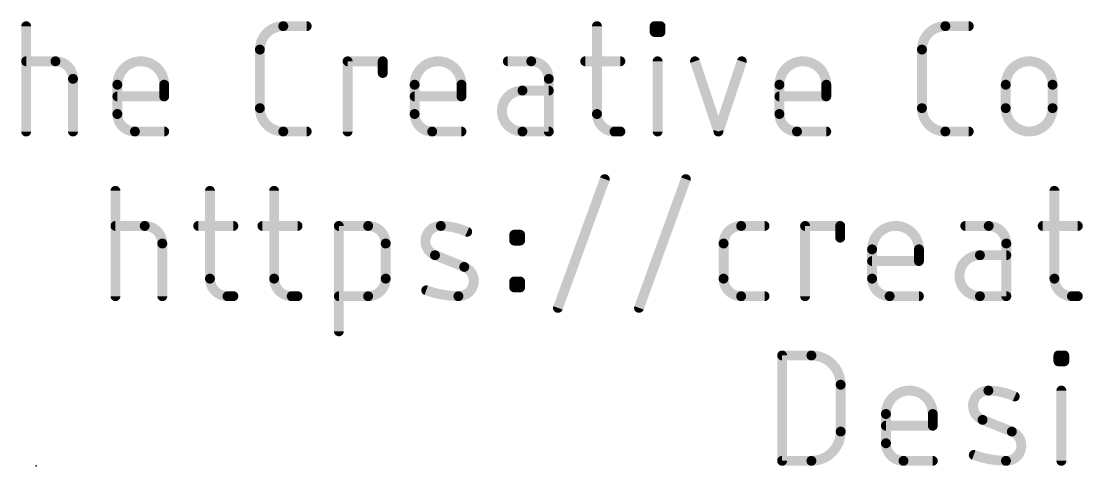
# Model space of a CAD drawing. Extents: x -22.2 to 64.4, y -24.7 to 14.1.
# Drawn here: x -2.14 to 14.24, y -24.13 to -17.27 of the extents above; entities that cross this region are included whole.
import ezdxf

# ---------------------------------------------------------------- set-up
doc = ezdxf.new("R2010")
doc.units = 0
doc.layers.add('23', color=53, linetype='CONTINUOUS')
doc.layers.add('51', color=253, linetype='CONTINUOUS')

msp = doc.modelspace()

# ---------------------------------------------------------------- linework, layer by layer
at = {"layer": '23'}
msp.add_point((-1.905, -24.13), dxfattribs=at)
at = {"layer": '51', "const_width": 0.1524}
for points in [[(-2.0597, -18.9738), (-2.0597, -17.3482)], [(1.9067, -17.3482), (2.2679, -17.3482)], [(6.7447, -17.3482), (6.7447, -18.7029)], [(7.6351, -17.4385), (7.6351, -17.3482)], [(7.6351, -17.3482), (7.7254, -17.3482)], [(7.7254, -17.3482), (7.7254, -17.4385)], [(12.1191, -17.3482), (12.4803, -17.3482)], [(7.7254, -17.4385), (7.6351, -17.4385)], [(1.5454, -18.6126), (1.5454, -17.7094)], [(11.7578, -18.6126), (11.7578, -17.7094)], [(-2.0597, -17.8901), (-1.6081, -17.8901)], [(2.8987, -18.9738), (2.8987, -17.8901)], [(2.8987, -17.8901), (3.4405, -17.8901)], [(3.4405, -17.8901), (3.4405, -18.0707)], [(5.7312, -17.8901), (5.37, -17.8901)], [(6.5641, -17.8901), (7.1059, -17.8901)], [(7.6803, -18.9738), (7.6803, -17.8901)], [(8.2569, -17.8901), (8.6181, -18.9738)], [(8.6181, -18.9738), (8.9794, -17.8901)], [(-1.3372, -18.161), (-1.3372, -18.9738)], [(-0.6529, -18.7029), (-0.6529, -18.2513)], [(0.0696, -18.2513), (0.0696, -18.4319)], [(3.9323, -18.7029), (3.9323, -18.2513)], [(4.6548, -18.2513), (4.6548, -18.4319)], [(6.0021, -18.9738), (6.0021, -18.161)], [(9.5595, -18.7029), (9.5595, -18.2513)], [(10.282, -18.2513), (10.282, -18.4319)], [(13.0505, -18.6126), (13.0505, -18.2513)], [(13.773, -18.2513), (13.773, -18.6126)], [(6.0021, -18.3416), (5.5957, -18.3416)], [(0.0696, -18.4319), (-0.6529, -18.4319)], [(4.6548, -18.4319), (3.9323, -18.4319)], [(10.282, -18.4319), (9.5595, -18.4319)], [(0.0696, -18.9738), (-0.382, -18.9738)], [(2.2679, -18.9738), (1.9067, -18.9738)], [(4.6548, -18.9738), (4.2032, -18.9738)], [(5.5957, -18.9738), (6.0021, -18.9738)], [(7.0156, -18.9738), (7.1059, -18.9738)], [(10.282, -18.9738), (9.8304, -18.9738)], [(12.4803, -18.9738), (12.1191, -18.9738)], [(6.1431, -21.6944), (6.8656, -19.7076)], [(7.3936, -21.6944), (8.1161, -19.7076)], [(-0.6825, -21.5138), (-0.6825, -19.8882)], [(0.7752, -19.8882), (0.7752, -21.2429)], [(1.7652, -19.8882), (1.7652, -21.2429)], [(13.8012, -19.8882), (13.8012, -21.2429)], [(-0.6825, -20.4301), (-0.231, -20.4301)], [(0.5946, -20.4301), (1.1364, -20.4301)], [(1.5845, -20.4301), (2.1264, -20.4301)], [(2.7637, -22.0557), (2.7637, -20.4301)], [(2.7637, -20.4301), (3.2152, -20.4301)], [(8.9689, -20.4301), (9.3301, -20.4301)], [(9.9552, -21.5138), (9.9552, -20.4301)], [(9.9552, -20.4301), (10.4971, -20.4301)], [(10.4971, -20.4301), (10.4971, -20.6107)], [(12.7877, -20.4301), (12.4265, -20.4301)], [(13.6206, -20.4301), (14.1624, -20.4301)], [(0.04, -20.701), (0.04, -21.5138)], [(3.4862, -20.701), (3.4862, -21.2429)], [(5.4692, -20.6558), (5.4692, -20.5655)], [(5.4692, -20.5655), (5.5595, -20.5655)], [(5.5595, -20.6558), (5.4692, -20.6558)], [(5.5595, -20.5655), (5.5595, -20.6558)], [(8.698, -21.2429), (8.698, -20.701)], [(13.0587, -21.5138), (13.0587, -20.701)], [(10.9888, -21.2429), (10.9888, -20.7913)], [(11.7113, -20.7913), (11.7113, -20.9719)], [(4.6981, -21.0622), (4.2465, -20.8816)], [(11.7113, -20.9719), (10.9888, -20.9719)], [(13.0587, -20.8816), (12.6523, -20.8816)], [(5.4692, -21.3783), (5.4692, -21.288)], [(5.4692, -21.288), (5.5595, -21.288)], [(5.5595, -21.288), (5.5595, -21.3783)], [(1.0461, -21.5138), (1.1364, -21.5138)], [(2.0361, -21.5138), (2.1264, -21.5138)], [(3.2152, -21.5138), (2.7637, -21.5138)], [(5.5595, -21.3783), (5.4692, -21.3783)], [(9.3301, -21.5138), (8.9689, -21.5138)], [(11.7113, -21.5138), (11.2597, -21.5138)], [(12.6523, -21.5138), (13.0587, -21.5138)], [(14.0721, -21.5138), (14.1624, -21.5138)], [(9.6012, -24.0538), (9.6012, -22.4282)], [(9.6012, -22.4282), (10.0528, -22.4282)], [(13.8633, -22.5185), (13.8633, -22.4282)], [(13.8633, -22.4282), (13.9536, -22.4282)], [(13.9536, -22.4282), (13.9536, -22.5185)], [(13.9536, -22.5185), (13.8633, -22.5185)], [(10.5043, -22.8798), (10.5043, -23.6022)], [(13.9085, -24.0538), (13.9085, -22.9701)], [(11.2025, -23.7829), (11.2025, -23.3313)], [(11.925, -23.3313), (11.925, -23.5119)], [(13.1443, -23.6022), (12.6927, -23.4216)], [(11.925, -23.5119), (11.2025, -23.5119)], [(10.0528, -24.0538), (9.6012, -24.0538)], [(11.925, -24.0538), (11.4735, -24.0538)]]:
    msp.add_lwpolyline(points, dxfattribs=at)
at = {"layer": '51'}
for points, const_width in [([(-2.0216, -17.3482, 1), (-2.0978, -17.3482)], 0.0762), ([(1.9067, -17.3482, 0.4142), (1.5454, -17.7094)], 0.1524), ([(1.9067, -17.3101, 1), (1.9067, -17.3863)], 0.0762), ([(1.9067, -17.3863, 1), (1.9067, -17.3101)], 0.0762), ([(2.2679, -17.3863, 1), (2.2679, -17.3101)], 0.0762), ([(6.7828, -17.3482, 1), (6.7066, -17.3482)], 0.0762), ([(7.6732, -17.3482, 1), (7.597, -17.3482)], 0.0762), ([(7.6351, -17.3101, 1), (7.6351, -17.3863)], 0.0762), ([(7.7635, -17.3482, 1), (7.6873, -17.3482)], 0.0762), ([(7.7254, -17.3863, 1), (7.7254, -17.3101)], 0.0762), ([(12.1191, -17.3482, 0.4142), (11.7578, -17.7094)], 0.1524), ([(12.1191, -17.3101, 1), (12.1191, -17.3863)], 0.0762), ([(12.1191, -17.3863, 1), (12.1191, -17.3101)], 0.0762), ([(12.4803, -17.3863, 1), (12.4803, -17.3101)], 0.0762), ([(7.6351, -17.4004, 1), (7.6351, -17.4766)], 0.0762), ([(7.597, -17.4385, 1), (7.6732, -17.4385)], 0.0762), ([(7.6873, -17.4385, 1), (7.7635, -17.4385)], 0.0762), ([(7.7254, -17.4766, 1), (7.7254, -17.4004)], 0.0762), ([(1.5835, -17.7094, 1), (1.5073, -17.7094)], 0.0762), ([(1.5073, -17.7094, 1), (1.5835, -17.7094)], 0.0762), ([(11.7959, -17.7094, 1), (11.7197, -17.7094)], 0.0762), ([(11.7197, -17.7094, 1), (11.7959, -17.7094)], 0.0762), ([(-2.0597, -17.852, 1), (-2.0597, -17.9282)], 0.0762), ([(-1.3372, -18.161, 0.4142), (-1.6081, -17.8901)], 0.1524), ([(-1.6081, -17.852, 1), (-1.6081, -17.9282)], 0.0762), ([(-1.6081, -17.9282, 1), (-1.6081, -17.852)], 0.0762), ([(0.0696, -18.2513, 1), (-0.6529, -18.2513)], 0.1524), ([(2.9368, -17.8901, 1), (2.8606, -17.8901)], 0.0762), ([(2.8987, -17.852, 1), (2.8987, -17.9282)], 0.0762), ([(3.4786, -17.8901, 1), (3.4024, -17.8901)], 0.0762), ([(3.4405, -17.9282, 1), (3.4405, -17.852)], 0.0762), ([(4.6548, -18.2513, 1), (3.9323, -18.2513)], 0.1524), ([(5.37, -17.852, 1), (5.37, -17.9282)], 0.0762), ([(6.0021, -18.161, 0.4142), (5.7312, -17.8901)], 0.1524), ([(5.7312, -17.852, 1), (5.7312, -17.9282)], 0.0762), ([(5.7312, -17.9282, 1), (5.7312, -17.852)], 0.0762), ([(6.5641, -17.852, 1), (6.5641, -17.9282)], 0.0762), ([(7.1059, -17.9282, 1), (7.1059, -17.852)], 0.0762), ([(7.7184, -17.8901, 1), (7.6422, -17.8901)], 0.0762), ([(8.293, -17.878, 1), (8.2208, -17.9021)], 0.0762), ([(9.0155, -17.9021, 1), (8.9432, -17.878)], 0.0762), ([(10.282, -18.2513, 1), (9.5595, -18.2513)], 0.1524), ([(13.773, -18.2513, 1), (13.0505, -18.2513)], 0.1524), ([(-1.2991, -18.161, 1), (-1.3753, -18.161)], 0.0762), ([(-1.3753, -18.161, 1), (-1.2991, -18.161)], 0.0762), ([(-0.6148, -18.2513, 1), (-0.691, -18.2513)], 0.0762), ([(0.1077, -18.2513, 1), (0.0315, -18.2513)], 0.0762), ([(3.4024, -18.0707, 1), (3.4786, -18.0707)], 0.0762), ([(3.9704, -18.2513, 1), (3.8942, -18.2513)], 0.0762), ([(4.6929, -18.2513, 1), (4.6167, -18.2513)], 0.0762), ([(6.0402, -18.161, 1), (5.964, -18.161)], 0.0762), ([(5.964, -18.161, 1), (6.0402, -18.161)], 0.0762), ([(9.5976, -18.2513, 1), (9.5214, -18.2513)], 0.0762), ([(10.3201, -18.2513, 1), (10.2439, -18.2513)], 0.0762), ([(13.0886, -18.2513, 1), (13.0124, -18.2513)], 0.0762), ([(13.8111, -18.2513, 1), (13.7349, -18.2513)], 0.0762), ([(-0.691, -18.2513, 1), (-0.6148, -18.2513)], 0.0762), ([(0.0315, -18.2513, 1), (0.1077, -18.2513)], 0.0762), ([(3.8942, -18.2513, 1), (3.9704, -18.2513)], 0.0762), ([(4.6167, -18.2513, 1), (4.6929, -18.2513)], 0.0762), ([(5.5957, -18.3416, 1), (5.5957, -18.9738)], 0.1524), ([(5.5957, -18.3035, 1), (5.5957, -18.3797)], 0.0762), ([(5.5957, -18.3797, 1), (5.5957, -18.3035)], 0.0762), ([(6.0021, -18.3797, 1), (6.0021, -18.3035)], 0.0762), ([(9.5214, -18.2513, 1), (9.5976, -18.2513)], 0.0762), ([(10.2439, -18.2513, 1), (10.3201, -18.2513)], 0.0762), ([(13.0124, -18.2513, 1), (13.0886, -18.2513)], 0.0762), ([(13.7349, -18.2513, 1), (13.8111, -18.2513)], 0.0762), ([(-0.6529, -18.3938, 1), (-0.6529, -18.47)], 0.0762), ([(0.0315, -18.4319, 1), (0.1077, -18.4319)], 0.0762), ([(0.0696, -18.47, 1), (0.0696, -18.3938)], 0.0762), ([(3.9323, -18.3938, 1), (3.9323, -18.47)], 0.0762), ([(4.6167, -18.4319, 1), (4.6929, -18.4319)], 0.0762), ([(4.6548, -18.47, 1), (4.6548, -18.3938)], 0.0762), ([(9.5595, -18.3938, 1), (9.5595, -18.47)], 0.0762), ([(10.2439, -18.4319, 1), (10.3201, -18.4319)], 0.0762), ([(10.282, -18.47, 1), (10.282, -18.3938)], 0.0762), ([(-0.6529, -18.7029, 0.4142), (-0.382, -18.9738)], 0.1524), ([(-0.6148, -18.7029, 1), (-0.691, -18.7029)], 0.0762), ([(-0.691, -18.7029, 1), (-0.6148, -18.7029)], 0.0762), ([(1.5454, -18.6126, 0.4142), (1.9067, -18.9738)], 0.1524), ([(1.5835, -18.6126, 1), (1.5073, -18.6126)], 0.0762), ([(1.5073, -18.6126, 1), (1.5835, -18.6126)], 0.0762), ([(3.9323, -18.7029, 0.4142), (4.2032, -18.9738)], 0.1524), ([(3.9704, -18.7029, 1), (3.8942, -18.7029)], 0.0762), ([(3.8942, -18.7029, 1), (3.9704, -18.7029)], 0.0762), ([(6.7447, -18.7029, 0.4142), (7.0156, -18.9738)], 0.1524), ([(6.7828, -18.7029, 1), (6.7066, -18.7029)], 0.0762), ([(6.7066, -18.7029, 1), (6.7828, -18.7029)], 0.0762), ([(9.5595, -18.7029, 0.4142), (9.8304, -18.9738)], 0.1524), ([(9.5976, -18.7029, 1), (9.5214, -18.7029)], 0.0762), ([(9.5214, -18.7029, 1), (9.5976, -18.7029)], 0.0762), ([(11.7578, -18.6126, 0.4142), (12.1191, -18.9738)], 0.1524), ([(11.7959, -18.6126, 1), (11.7197, -18.6126)], 0.0762), ([(11.7197, -18.6126, 1), (11.7959, -18.6126)], 0.0762), ([(13.0505, -18.6126, 1), (13.773, -18.6126)], 0.1524), ([(13.0886, -18.6126, 1), (13.0124, -18.6126)], 0.0762), ([(13.0124, -18.6126, 1), (13.0886, -18.6126)], 0.0762), ([(13.8111, -18.6126, 1), (13.7349, -18.6126)], 0.0762), ([(13.7349, -18.6126, 1), (13.8111, -18.6126)], 0.0762), ([(-2.0978, -18.9738, 1), (-2.0216, -18.9738)], 0.0762), ([(-1.3753, -18.9738, 1), (-1.2991, -18.9738)], 0.0762), ([(-0.382, -18.9357, 1), (-0.382, -19.0119)], 0.0762), ([(-0.382, -19.0119, 1), (-0.382, -18.9357)], 0.0762), ([(0.0696, -19.0119, 1), (0.0696, -18.9357)], 0.0762), ([(1.9067, -18.9357, 1), (1.9067, -19.0119)], 0.0762), ([(1.9067, -19.0119, 1), (1.9067, -18.9357)], 0.0762), ([(2.2679, -19.0119, 1), (2.2679, -18.9357)], 0.0762), ([(2.8606, -18.9738, 1), (2.9368, -18.9738)], 0.0762), ([(4.2032, -18.9357, 1), (4.2032, -19.0119)], 0.0762), ([(4.2032, -19.0119, 1), (4.2032, -18.9357)], 0.0762), ([(4.6548, -19.0119, 1), (4.6548, -18.9357)], 0.0762), ([(5.5957, -18.9357, 1), (5.5957, -19.0119)], 0.0762), ([(5.5957, -19.0119, 1), (5.5957, -18.9357)], 0.0762), ([(5.964, -18.9738, 1), (6.0402, -18.9738)], 0.0762), ([(6.0021, -19.0119, 1), (6.0021, -18.9357)], 0.0762), ([(7.0156, -18.9357, 1), (7.0156, -19.0119)], 0.0762), ([(7.0156, -19.0119, 1), (7.0156, -18.9357)], 0.0762), ([(7.1059, -19.0119, 1), (7.1059, -18.9357)], 0.0762), ([(7.6422, -18.9738, 1), (7.7184, -18.9738)], 0.0762), ([(8.582, -18.9618, 1), (8.6543, -18.9858)], 0.0762), ([(8.582, -18.9858, 1), (8.6543, -18.9618)], 0.0762), ([(9.8304, -18.9357, 1), (9.8304, -19.0119)], 0.0762), ([(9.8304, -19.0119, 1), (9.8304, -18.9357)], 0.0762), ([(10.282, -19.0119, 1), (10.282, -18.9357)], 0.0762), ([(12.1191, -18.9357, 1), (12.1191, -19.0119)], 0.0762), ([(12.1191, -19.0119, 1), (12.1191, -18.9357)], 0.0762), ([(12.4803, -19.0119, 1), (12.4803, -18.9357)], 0.0762), ([(6.9014, -19.7206, 1), (6.8298, -19.6946)], 0.0762), ([(8.1519, -19.7206, 1), (8.0803, -19.6946)], 0.0762), ([(-0.6444, -19.8882, 1), (-0.7206, -19.8882)], 0.0762), ([(0.8133, -19.8882, 1), (0.7371, -19.8882)], 0.0762), ([(1.8033, -19.8882, 1), (1.7271, -19.8882)], 0.0762), ([(13.8393, -19.8882, 1), (13.7631, -19.8882)], 0.0762), ([(-0.6825, -20.392, 1), (-0.6825, -20.4682)], 0.0762), ([(0.04, -20.701, 0.4142), (-0.231, -20.4301)], 0.1524), ([(-0.231, -20.392, 1), (-0.231, -20.4682)], 0.0762), ([(-0.231, -20.4682, 1), (-0.231, -20.392)], 0.0762), ([(0.5946, -20.392, 1), (0.5946, -20.4682)], 0.0762), ([(1.1364, -20.4682, 1), (1.1364, -20.392)], 0.0762), ([(1.5845, -20.392, 1), (1.5845, -20.4682)], 0.0762), ([(2.1264, -20.4682, 1), (2.1264, -20.392)], 0.0762), ([(2.8018, -20.4301, 1), (2.7256, -20.4301)], 0.0762), ([(2.7637, -20.392, 1), (2.7637, -20.4682)], 0.0762), ([(3.4862, -20.701, 0.4142), (3.2152, -20.4301)], 0.1524), ([(3.2152, -20.392, 1), (3.2152, -20.4682)], 0.0762), ([(3.2152, -20.4682, 1), (3.2152, -20.392)], 0.0762), ([(4.3368, -20.4301, 0.8318), (4.2465, -20.8816)], 0.1524), ([(4.7432, -20.5204, 0.1026), (4.3368, -20.4301)], 0.1524), ([(4.3374, -20.392, 1), (4.3363, -20.4682)], 0.0762), ([(4.3363, -20.4682, 1), (4.3374, -20.392)], 0.0762), ([(4.7276, -20.5551, 1), (4.7589, -20.4856)], 0.0762), ([(8.9689, -20.4301, 0.4142), (8.698, -20.701)], 0.1524), ([(8.9689, -20.392, 1), (8.9689, -20.4682)], 0.0762), ([(8.9689, -20.4682, 1), (8.9689, -20.392)], 0.0762), ([(9.3301, -20.4682, 1), (9.3301, -20.392)], 0.0762), ([(9.9933, -20.4301, 1), (9.9171, -20.4301)], 0.0762), ([(9.9552, -20.392, 1), (9.9552, -20.4682)], 0.0762), ([(10.5352, -20.4301, 1), (10.459, -20.4301)], 0.0762), ([(10.4971, -20.4682, 1), (10.4971, -20.392)], 0.0762), ([(11.7113, -20.7913, 1), (10.9888, -20.7913)], 0.1524), ([(12.4265, -20.392, 1), (12.4265, -20.4682)], 0.0762), ([(13.0587, -20.701, 0.4142), (12.7877, -20.4301)], 0.1524), ([(12.7877, -20.392, 1), (12.7877, -20.4682)], 0.0762), ([(12.7877, -20.4682, 1), (12.7877, -20.392)], 0.0762), ([(13.6206, -20.392, 1), (13.6206, -20.4682)], 0.0762), ([(14.1624, -20.4682, 1), (14.1624, -20.392)], 0.0762), ([(0.0781, -20.701, 1), (0.0019, -20.701)], 0.0762), ([(3.5243, -20.701, 1), (3.4481, -20.701)], 0.0762), ([(5.5073, -20.5655, 1), (5.4311, -20.5655)], 0.0762), ([(5.4692, -20.5274, 1), (5.4692, -20.6036)], 0.0762), ([(5.4692, -20.6177, 1), (5.4692, -20.6939)], 0.0762), ([(5.4311, -20.6558, 1), (5.5073, -20.6558)], 0.0762), ([(5.5976, -20.5655, 1), (5.5214, -20.5655)], 0.0762), ([(5.5214, -20.6558, 1), (5.5976, -20.6558)], 0.0762), ([(5.5595, -20.6036, 1), (5.5595, -20.5274)], 0.0762), ([(5.5595, -20.6939, 1), (5.5595, -20.6177)], 0.0762), ([(8.7361, -20.701, 1), (8.6599, -20.701)], 0.0762), ([(10.459, -20.6107, 1), (10.5352, -20.6107)], 0.0762), ([(13.0968, -20.701, 1), (13.0206, -20.701)], 0.0762), ([(0.0019, -20.701, 1), (0.0781, -20.701)], 0.0762), ([(3.4481, -20.701, 1), (3.5243, -20.701)], 0.0762), ([(8.6599, -20.701, 1), (8.7361, -20.701)], 0.0762), ([(11.0269, -20.7913, 1), (10.9507, -20.7913)], 0.0762), ([(10.9507, -20.7913, 1), (11.0269, -20.7913)], 0.0762), ([(11.7494, -20.7913, 1), (11.6732, -20.7913)], 0.0762), ([(11.6732, -20.7913, 1), (11.7494, -20.7913)], 0.0762), ([(13.0206, -20.701, 1), (13.0968, -20.701)], 0.0762), ([(4.2607, -20.8463, 1), (4.2324, -20.917)], 0.0762), ([(4.2324, -20.917, 1), (4.2607, -20.8462)], 0.0762), ([(10.9888, -20.9338, 1), (10.9888, -21.01)], 0.0762), ([(11.6732, -20.9719, 1), (11.7494, -20.9719)], 0.0762), ([(11.7113, -21.01, 1), (11.7113, -20.9338)], 0.0762), ([(12.6523, -20.8816, 1), (12.6523, -21.5138)], 0.1524), ([(12.6523, -20.8435, 1), (12.6523, -20.9197)], 0.0762), ([(12.6523, -20.9197, 1), (12.6523, -20.8435)], 0.0762), ([(13.0587, -20.9197, 1), (13.0587, -20.8435)], 0.0762), ([(4.6078, -21.5138, 0.8318), (4.6981, -21.0622)], 0.1524), ([(4.7122, -21.0269, 1), (4.6839, -21.0976)], 0.0762), ([(4.6839, -21.0976, 1), (4.7122, -21.0269)], 0.0762), ([(0.7752, -21.2429, 0.4142), (1.0461, -21.5138)], 0.1524), ([(0.8133, -21.2429, 1), (0.7371, -21.2429)], 0.0762), ([(0.7371, -21.2429, 1), (0.8133, -21.2429)], 0.0762), ([(1.7652, -21.2429, 0.4142), (2.0361, -21.5138)], 0.1524), ([(1.8033, -21.2429, 1), (1.7271, -21.2429)], 0.0762), ([(1.7271, -21.2429, 1), (1.8033, -21.2429)], 0.0762), ([(3.2152, -21.5138, 0.4142), (3.4862, -21.2429)], 0.1524), ([(3.5243, -21.2429, 1), (3.4481, -21.2429)], 0.0762), ([(3.4481, -21.2429, 1), (3.5243, -21.2429)], 0.0762), ([(5.5073, -21.288, 1), (5.4311, -21.288)], 0.0762), ([(5.4692, -21.2499, 1), (5.4692, -21.3261)], 0.0762), ([(5.5976, -21.288, 1), (5.5214, -21.288)], 0.0762), ([(5.5595, -21.3261, 1), (5.5595, -21.2499)], 0.0762), ([(8.698, -21.2429, 0.4142), (8.9689, -21.5138)], 0.1524), ([(8.7361, -21.2429, 1), (8.6599, -21.2429)], 0.0762), ([(8.6599, -21.2429, 1), (8.7361, -21.2429)], 0.0762), ([(10.9888, -21.2429, 0.4142), (11.2597, -21.5138)], 0.1524), ([(11.0269, -21.2429, 1), (10.9507, -21.2429)], 0.0762), ([(10.9507, -21.2429, 1), (11.0269, -21.2429)], 0.0762), ([(13.8012, -21.2429, 0.4142), (14.0721, -21.5138)], 0.1524), ([(13.8393, -21.2429, 1), (13.7631, -21.2429)], 0.0762), ([(13.7631, -21.2429, 1), (13.8393, -21.2429)], 0.0762), ([(1.0461, -21.4757, 1), (1.0461, -21.5519)], 0.0762), ([(1.0461, -21.5519, 1), (1.0461, -21.4757)], 0.0762), ([(1.1364, -21.5519, 1), (1.1364, -21.4757)], 0.0762), ([(2.0361, -21.4757, 1), (2.0361, -21.5519)], 0.0762), ([(2.0361, -21.5519, 1), (2.0361, -21.4757)], 0.0762), ([(2.1264, -21.5519, 1), (2.1264, -21.4757)], 0.0762), ([(2.7637, -21.4757, 1), (2.7637, -21.5519)], 0.0762), ([(3.2152, -21.4757, 1), (3.2152, -21.5519)], 0.0762), ([(3.2152, -21.5519, 1), (3.2152, -21.4757)], 0.0762), ([(4.124, -21.3876, 1), (4.0982, -21.4593)], 0.0762), ([(4.1111, -21.4235, 0.083), (4.6078, -21.5138)], 0.1524), ([(4.6083, -21.4757, 1), (4.6072, -21.5519)], 0.0762), ([(4.6072, -21.5519, 1), (4.6083, -21.4757)], 0.0762), ([(5.4692, -21.3402, 1), (5.4692, -21.4164)], 0.0762), ([(5.4311, -21.3783, 1), (5.5073, -21.3783)], 0.0762), ([(5.5214, -21.3783, 1), (5.5976, -21.3783)], 0.0762), ([(5.5595, -21.4164, 1), (5.5595, -21.3402)], 0.0762), ([(8.9689, -21.4757, 1), (8.9689, -21.5519)], 0.0762), ([(8.9689, -21.5519, 1), (8.9689, -21.4757)], 0.0762), ([(9.3301, -21.5519, 1), (9.3301, -21.4757)], 0.0762), ([(11.2597, -21.4757, 1), (11.2597, -21.5519)], 0.0762), ([(11.2597, -21.5519, 1), (11.2597, -21.4757)], 0.0762), ([(11.7113, -21.5519, 1), (11.7113, -21.4757)], 0.0762), ([(12.6523, -21.4757, 1), (12.6523, -21.5519)], 0.0762), ([(12.6523, -21.5519, 1), (12.6523, -21.4757)], 0.0762), ([(13.0587, -21.5519, 1), (13.0587, -21.4757)], 0.0762), ([(14.0721, -21.4757, 1), (14.0721, -21.5519)], 0.0762), ([(14.0721, -21.5519, 1), (14.0721, -21.4757)], 0.0762), ([(14.1624, -21.5519, 1), (14.1624, -21.4757)], 0.0762), ([(-0.7206, -21.5138, 1), (-0.6444, -21.5138)], 0.0762), ([(0.0019, -21.5138, 1), (0.0781, -21.5138)], 0.0762), ([(9.9171, -21.5138, 1), (9.9933, -21.5138)], 0.0762), ([(13.0206, -21.5138, 1), (13.0968, -21.5138)], 0.0762), ([(6.1073, -21.6814, 1), (6.1789, -21.7074)], 0.0762), ([(7.3578, -21.6814, 1), (7.4294, -21.7074)], 0.0762), ([(2.7256, -22.0557, 1), (2.8018, -22.0557)], 0.0762), ([(9.6393, -22.4282, 1), (9.5631, -22.4282)], 0.0762), ([(9.6012, -22.3901, 1), (9.6012, -22.4663)], 0.0762), ([(10.5043, -22.8798, 0.4142), (10.0528, -22.4282)], 0.1524), ([(10.0528, -22.3901, 1), (10.0528, -22.4663)], 0.0762), ([(10.0528, -22.4663, 1), (10.0528, -22.3901)], 0.0762), ([(13.9014, -22.4282, 1), (13.8252, -22.4282)], 0.0762), ([(13.8633, -22.3901, 1), (13.8633, -22.4663)], 0.0762), ([(13.9917, -22.4282, 1), (13.9155, -22.4282)], 0.0762), ([(13.9536, -22.4663, 1), (13.9536, -22.3901)], 0.0762), ([(13.8633, -22.4804, 1), (13.8633, -22.5566)], 0.0762), ([(13.8252, -22.5185, 1), (13.9014, -22.5185)], 0.0762), ([(13.9155, -22.5185, 1), (13.9917, -22.5185)], 0.0762), ([(13.9536, -22.5566, 1), (13.9536, -22.4804)], 0.0762), ([(10.5424, -22.8798, 1), (10.4662, -22.8798)], 0.0762), ([(10.4662, -22.8798, 1), (10.5424, -22.8798)], 0.0762), ([(11.925, -23.3313, 1), (11.2025, -23.3313)], 0.1524), ([(12.783, -22.9701, 0.8318), (12.6927, -23.4216)], 0.1524), ([(13.1894, -23.0604, 0.1026), (12.783, -22.9701)], 0.1524), ([(12.7836, -22.932, 1), (12.7825, -23.0082)], 0.0762), ([(12.7825, -23.0082, 1), (12.7836, -22.932)], 0.0762), ([(13.9466, -22.9701, 1), (13.8704, -22.9701)], 0.0762), ([(13.1738, -23.0951, 1), (13.2051, -23.0256)], 0.0762), ([(11.2406, -23.3313, 1), (11.1644, -23.3313)], 0.0762), ([(11.1644, -23.3313, 1), (11.2406, -23.3313)], 0.0762), ([(11.9631, -23.3313, 1), (11.8869, -23.3313)], 0.0762), ([(11.8869, -23.3313, 1), (11.9631, -23.3313)], 0.0762), ([(12.7069, -23.3863, 1), (12.6786, -23.457)], 0.0762), ([(12.6786, -23.457, 1), (12.7069, -23.3862)], 0.0762), ([(10.0528, -24.0538, 0.4142), (10.5043, -23.6022)], 0.1524), ([(10.5424, -23.6022, 1), (10.4662, -23.6022)], 0.0762), ([(10.4662, -23.6022, 1), (10.5424, -23.6022)], 0.0762), ([(11.2025, -23.4738, 1), (11.2025, -23.55)], 0.0762), ([(11.8869, -23.5119, 1), (11.9631, -23.5119)], 0.0762), ([(11.925, -23.55, 1), (11.925, -23.4738)], 0.0762), ([(13.0539, -24.0538, 0.8318), (13.1443, -23.6022)], 0.1524), ([(13.1584, -23.5669, 1), (13.1301, -23.6376)], 0.0762), ([(13.1301, -23.6376, 1), (13.1584, -23.5669)], 0.0762), ([(11.2025, -23.7829, 0.4142), (11.4735, -24.0538)], 0.1524), ([(11.2406, -23.7829, 1), (11.1644, -23.7829)], 0.0762), ([(11.1644, -23.7829, 1), (11.2406, -23.7829)], 0.0762), ([(12.5701, -23.9276, 1), (12.5443, -23.9993)], 0.0762), ([(12.5572, -23.9635, 0.083), (13.0539, -24.0538)], 0.1524), ([(9.6012, -24.0157, 1), (9.6012, -24.0919)], 0.0762), ([(9.5631, -24.0538, 1), (9.6393, -24.0538)], 0.0762), ([(10.0528, -24.0157, 1), (10.0528, -24.0919)], 0.0762), ([(10.0528, -24.0919, 1), (10.0528, -24.0157)], 0.0762), ([(11.4735, -24.0157, 1), (11.4735, -24.0919)], 0.0762), ([(11.4735, -24.0919, 1), (11.4735, -24.0157)], 0.0762), ([(11.925, -24.0919, 1), (11.925, -24.0157)], 0.0762), ([(13.0545, -24.0157, 1), (13.0534, -24.0919)], 0.0762), ([(13.0534, -24.0919, 1), (13.0545, -24.0157)], 0.0762), ([(13.8704, -24.0538, 1), (13.9466, -24.0538)], 0.0762)]:
    msp.add_lwpolyline(points, format="xyb", dxfattribs=dict(at, const_width=const_width))

doc.saveas('drawing.dxf')
